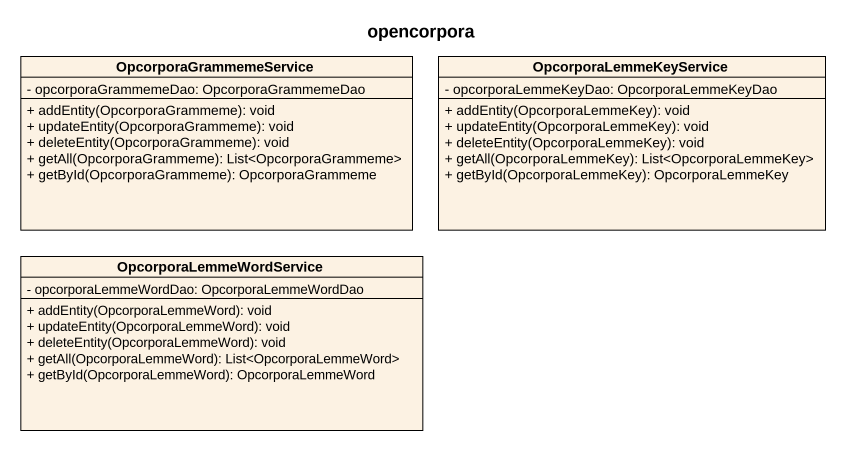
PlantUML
@startuml
title opencorpora
hide circle
hide empty members
skinparam classAttributeIconSize 0
class OpcorporaGrammemeService {
  - opcorporaGrammemeDao: OpcorporaGrammemeDao
  + addEntity(OpcorporaGrammeme): void
  + updateEntity(OpcorporaGrammeme): void
  + deleteEntity(OpcorporaGrammeme): void
  + getAll(OpcorporaGrammeme): List<OpcorporaGrammeme>
  + getById(OpcorporaGrammeme): OpcorporaGrammeme
}
class OpcorporaLemmeKeyService {
  - opcorporaLemmeKeyDao: OpcorporaLemmeKeyDao
  + addEntity(OpcorporaLemmeKey): void
  + updateEntity(OpcorporaLemmeKey): void
  + deleteEntity(OpcorporaLemmeKey): void
  + getAll(OpcorporaLemmeKey): List<OpcorporaLemmeKey>
  + getById(OpcorporaLemmeKey): OpcorporaLemmeKey
}
class OpcorporaLemmeWordService {
  - opcorporaLemmeWordDao: OpcorporaLemmeWordDao
  + addEntity(OpcorporaLemmeWord): void
  + updateEntity(OpcorporaLemmeWord): void
  + deleteEntity(OpcorporaLemmeWord): void
  + getAll(OpcorporaLemmeWord): List<OpcorporaLemmeWord>
  + getById(OpcorporaLemmeWord): OpcorporaLemmeWord
}
@enduml
